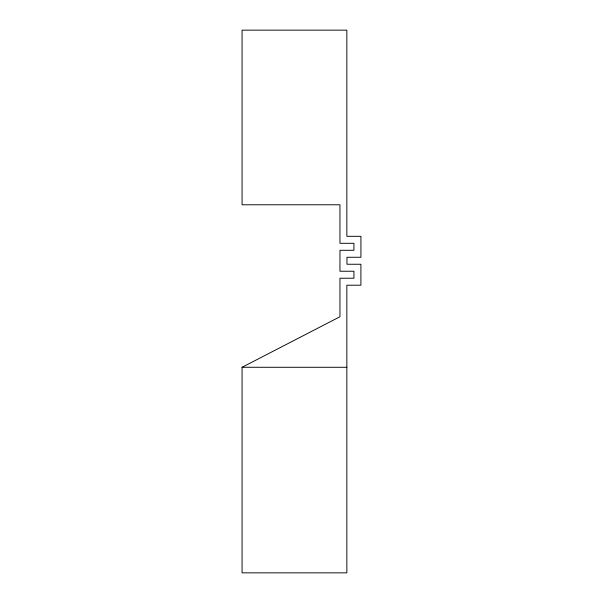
<?xml version="1.0" encoding="UTF-8"?>
<svg xmlns="http://www.w3.org/2000/svg" width="603" height="603" viewBox="0 0 603 603"><rect width="100%" height="100%" fill="white"/><g stroke="black" fill="none" stroke-linecap="round" stroke-linejoin="round"><path stroke-width="0.9" d="M242.074 367.28L339.956 316.733L339.956 278.224L353.938 278.224L353.938 271.237L339.956 271.237L339.971 250.298L353.938 250.283L353.938 243.295L339.956 243.295L339.956 204.786L242.074 204.786L242.074 30.15L346.853 30.15L346.853 236.316L360.926 236.316L360.926 257.27L346.959 257.27L346.959 264.242L360.911 264.257L360.911 285.211L346.853 285.211L346.853 572.85L242.074 572.85L242.074 367.28L346.853 367.28"/></g></svg>
